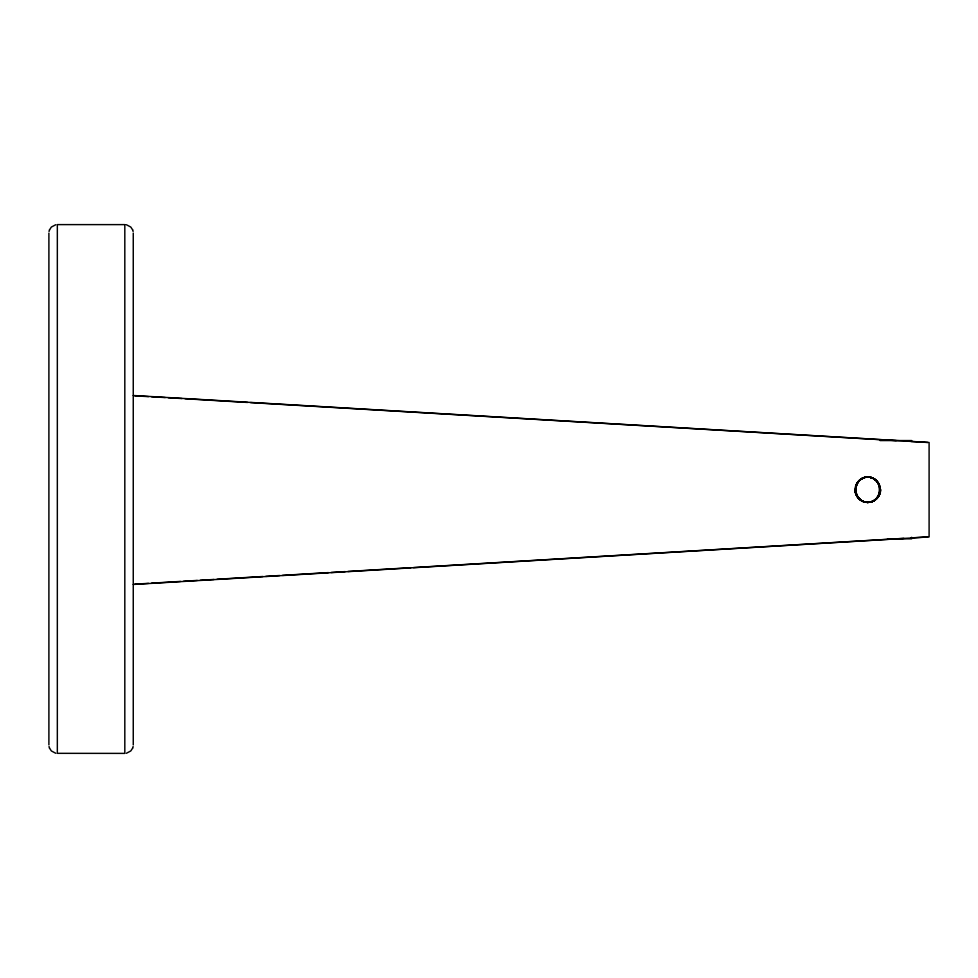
<?xml version="1.0" encoding="UTF-8"?>
<svg xmlns="http://www.w3.org/2000/svg" width="978" height="978" viewBox="0 0 978 978"><rect width="100%" height="100%" fill="white"/><g stroke="black" fill="none" stroke-linecap="round" stroke-linejoin="round"><path stroke-width="1.47" d="M49.047 231.493L49.487 229.903M132.666 748.097L133.106 746.507M49.487 229.916L51.369 227.043L55.795 224.708M132.666 748.084L130.783 750.957L126.358 753.292M134.781 584.184L148.485 583.365M151.529 583.194L180.527 581.421M183.509 581.287L197.299 580.419M200.258 580.284L213.962 579.465M217.006 579.282L262.874 576.507M265.747 576.384L279.647 575.516M282.495 575.382L328.449 572.607M331.224 572.485L345.222 571.604M347.972 571.482L410.797 567.705M413.462 567.582L903.819 538.365M910.983 537.912L927.755 536.922M133.252 584.453L929.1 536.922L929.1 442.472L133.252 395.503M880.029 440.565L911.655 440.565L911.655 441.212M927.755 442.472L910.983 441.494M887.559 538.841L911.655 538.841L911.655 537.277M134.781 395.821L148.497 396.628M151.529 396.75L165.233 397.557M168.277 397.74L181.981 398.547M185.025 398.731L247.63 402.459M250.515 402.581L896.215 440.589M126.358 224.708L130.783 227.043L132.666 229.916M55.795 753.292L51.369 750.957L49.487 748.084M132.666 229.903L133.106 231.493M49.047 746.507L49.487 748.097M133.252 233.106L133.252 744.894M48.9 233.106L48.9 744.894M855.567 489.685A12.555 12.164 89.9 0 1 867.73 476.995A12.555 12.164 89.9 0 1 879.894 489.685A12.555 12.164 90 0 1 867.73 502.386A12.555 12.164 90 0 1 855.567 489.709A12.555 12.164 -89.9 0 1 867.73 476.995A12.555 12.164 -89.9 0 1 879.894 489.685A12.555 12.164 -90 0 1 867.73 502.386A12.555 12.164 -90 0 1 855.567 489.709A12.824 12.237 89.9 0 1 867.816 477.044A12.738 12.286 89.7 0 1 880.09 489.697A12.824 12.237 89.9 0 0 867.816 477.044A12.738 12.286 89.7 0 0 855.505 489.697M880.628 489.685A12.824 12.812 89.8 0 1 867.804 502.337A12.775 12.775 0 0 1 855.029 489.844M855.016 489.648A12.824 12.812 89.8 0 0 867.804 502.337A12.775 12.775 0 0 0 880.579 489.844M124.817 224.622L57.335 224.61L57.335 753.329L124.817 753.39L124.817 224.671M867.73 476.958A12.494 11.846 -89.9 0 0 855.884 489.685A12.494 11.834 90 0 1 867.73 476.971A12.494 11.846 -89.9 0 1 879.577 489.685A12.494 11.834 90 0 0 867.73 476.971M867.73 502.423A12.494 11.846 90 0 0 879.577 489.721A12.494 11.834 -90 0 1 867.73 502.423A12.494 11.846 90 0 1 855.884 489.721A12.494 11.834 -90 0 0 867.73 502.423M861.398 500.65A12.653 12.653 0 0 0 880.383 489.697A12.653 12.653 0 0 0 861.398 478.731A12.653 12.653 0 0 0 861.398 500.65"/></g></svg>
